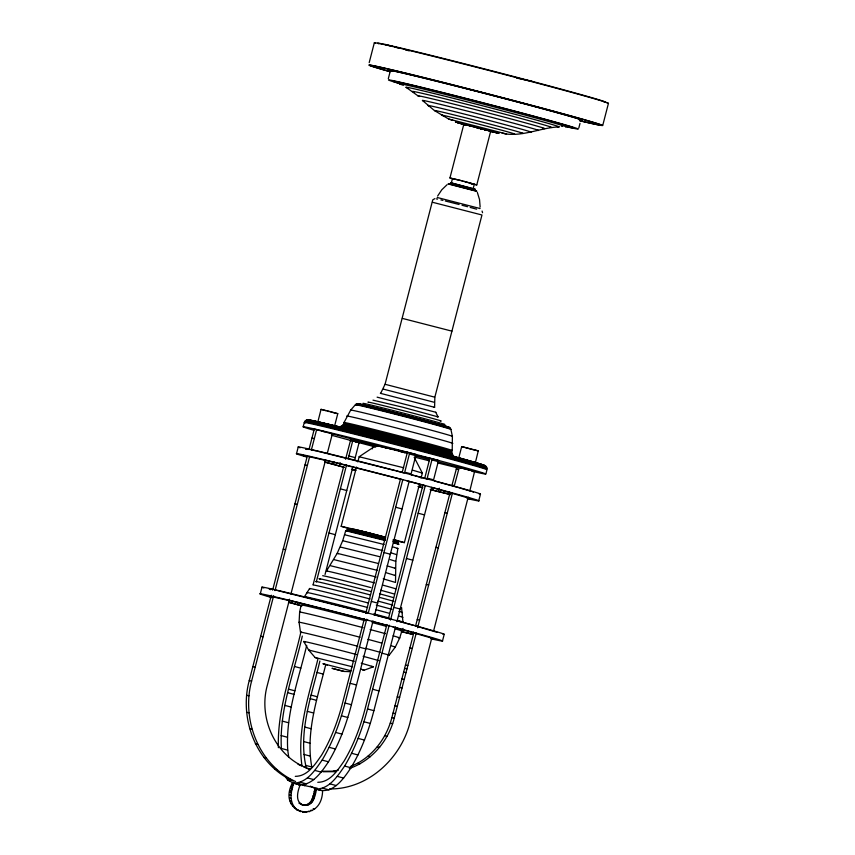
<?xml version="1.0" encoding="UTF-8"?>
<svg xmlns="http://www.w3.org/2000/svg" width="855" height="855" viewBox="0 0 855 855"><rect width="100%" height="100%" fill="white"/><g stroke="black" fill="none" stroke-linecap="round" stroke-linejoin="round"><path stroke-width="1.28" d="M293.244 781.032C256.147 764.541 238.855 718.734 249.243 680.559L271.313 595.23M295.606 781.534C258.509 765.043 241.206 719.237 251.605 681.072L273.664 595.732M480.136 207.017L479.537 199.578L477.347 192.439M316.307 789.144C315.666 795.684 312.481 807.494 303.407 805.047C311.968 805.667 313.742 794.979 314.843 788.823L322.602 790.811C321.769 825.171 276.379 813.554 292.41 782.891L300.18 784.869C297.69 790.928 294.612 802.129 303.226 805.036L300.233 804.063L301.697 804.373M299.485 811.277L300.949 811.587C289.108 807.633 289.407 792.606 293.885 783.201M288.776 757.402L287.729 750.145L281.37 748.456C279.115 709.853 293.928 673.067 302.317 636.067M287.729 750.145C285.527 714.192 298.587 679.757 306.71 645.354M306.24 767.747C297.839 731.891 311.68 695.543 319.888 661.022M305.427 765.311L311.786 766.988C305.47 732.543 317.333 698.257 325.595 665.243M452.22 450.5L452.391 436.349L450.906 429.402M450.564 182.756L474.899 189.35M482.551 212.724L482.081 211.057M475.316 189.179L450.831 182.799M437.536 461.668L474.6 471.426L469.855 490.738M392.498 546.805L397.874 548.45L395.833 561.297L395.512 582.447L383.211 578.846M409.695 452.797L416.064 454.475L411.105 473.862L404.736 472.184L409.695 452.797L383.991 447.293M432.192 458.75L438.551 460.439L433.592 479.826L427.233 478.137L432.192 458.75L415.583 455.202M369.2 62.618L374.34 42.75M388.309 78.692L390.051 71.948M303.162 426.827L304.273 422.552M260.251 593.958L262.004 587.107M296.503 453.759L298.256 446.909M272.638 590.11L307.34 455.918M308.986 449.548L314.277 429.092L378.07 445.893M317.846 421.932L321.053 409.342L329.784 411.458L337.778 413.67L334.519 426.26M274.989 590.613L309.692 456.42M311.348 450.051L316.639 429.595M289.578 599.195L267.262 685.486C258.007 718.852 276.112 758.3 309.916 769.04L307.554 768.538L310.151 769.083M290.924 594.033L325.67 459.648M327.283 453.428L332.371 433.763L329.346 433.079M301.901 605.81L292.164 603.149L292.741 600.915M344.041 467.193L328.416 462.95L328.993 460.717M297.401 604.581L297.978 602.348M333.653 464.393L334.241 462.149M339.275 465.911L340.14 462.555M300.949 631.727C292.41 669.989 277.116 707.855 278.377 747.676M343.592 466.83L313.037 585.012A45.967 0.727 14.5 0 1 370.055 598.992M345.559 459.242L350.582 440.154L376.189 445.626M316.361 581.753L346.606 464.81M348.242 458.483L352.773 440.624M325.05 574.464L352.965 466.499M354.601 460.172L359.143 442.313L350.582 440.154M348.37 528.476L341.166 526.295L356.492 467.044M357.818 461.892L359.153 456.741L376.029 445.508L387.048 448.063M380.625 393.439L385.06 384.28L432.758 199.867L434.864 198.627M317.868 659.216C309.382 693.736 296.835 729.23 301.901 765.3M372.267 448.896L373.069 446.107L375.879 446.844M452.658 178.791L449.944 177.947L463.827 124.285L473.403 126.551M451.322 182.97L452.477 178.588L461.721 180.768M298.566 785.104L300.18 784.869M473.168 188.613L474.29 184.253L466.114 181.955M364.401 618.56L342.278 704.114C337.543 721.919 331.024 739.351 321.544 755.211C315.164 764.242 307.736 776.34 295.285 776.351M365.726 613.43L400.514 478.896M402.16 472.569L407.397 452.306M474.055 184.317L476.78 184.904L490.685 131.232L481.162 128.56M285.527 777.024L287.772 780.166L293.596 783.073C307.116 783.062 315.174 769.928 322.121 760.106C332.691 742.418 339.863 722.924 345.035 703.024L366.72 619.212M368.355 612.853L402.801 479.698M294.868 783.404C310.087 789.133 321.213 772.599 328.48 761.794C339.05 744.107 346.222 724.602 351.405 704.712L373.079 620.901M374.725 614.542L409.16 481.376M432.427 202.25L481.964 214.99L434.853 397.148L434.597 407.322L433.87 407.247M397.083 541.076L404.372 542.636L419.356 484.678M421.023 478.234L422.359 473.082L414.205 457.329M420.681 484.71L420.104 486.955L422.659 487.596M386.888 624.513L364.764 710.067C360.03 727.872 353.51 745.314 344.031 761.164C337.65 770.205 330.233 782.293 317.782 782.304M388.544 618.112L423.011 484.849M424.646 478.522L429.883 458.259M310.258 786.119L316.083 789.026C329.603 789.015 337.672 775.88 344.608 766.059C355.188 748.371 362.349 728.877 367.532 708.987L389.207 625.176M390.521 620.078L425.288 485.651M317.355 789.368C332.574 795.086 343.71 778.552 350.967 767.747C361.547 750.059 368.719 730.565 373.892 710.665L395.566 626.854M396.88 621.767L431.647 487.339M430.172 489.477L432.63 490.086L433.207 487.842M403.047 628.361L402.181 631.717L412.698 634.282L413.275 632.037M432.63 490.086L438.444 491.518L439.31 488.162M407.632 633.053L408.22 630.808M438.444 491.518L443.895 492.854L444.472 490.62M449.538 491.839L448.95 494.083L443.895 492.854M458.761 457.917L461.689 446.588L478.276 450.852L475.166 463.506M350.475 766.475C371.337 758.428 386.396 738.987 391.879 717.634L413.916 632.433M415.583 625.978L450.083 492.566M460.524 467.696L456.912 466.862L452.028 485.031L454.39 485.544L459.274 467.364M349.332 768.495C371.733 760.843 388.544 740.868 394.241 718.136L416.278 632.935M417.603 627.773L452.445 493.068M431.871 637.638L410.977 718.424C403.336 756.301 369.339 789.379 329.603 788.941M433.506 631.311L468.198 497.14M442.484 641.015L444.215 634.292M478.736 500.816L480.478 494.094M485.864 474.001L486.976 469.737A94.371 1.486 14.5 0 0 388.191 442.698A94.371 1.486 14.5 0 0 305.203 422.99M578.824 127.951L580 123.387M602.722 125.482L608.461 103.295M385.135 540.52L345.709 530.731L342.727 540.659L337.212 553.324L326.471 571.044M401.85 630.969L399.734 637.937L395.277 647.128L389.239 655.101M343.999 422.552L350.7 410.09L355.37 404.736M437.632 196.041L441.757 189.821L447.133 184.648M304.466 596.705L309.585 588.571M505.123 133.786L506.555 134L448.597 119.005L434.329 110.487L422.541 100.516M476.78 184.904L462.491 181.014M341.166 526.295L363.108 531.457M362.638 669.935L364.187 670.181L373.453 666.772L361.238 663.191M321.801 771.242L333.386 771.167L338.356 770.099M385.06 384.28L434.714 397.158M380.347 393.311L434.597 407.322M434.105 402.235L383.393 389.143M435.719 412.292L438.081 416.887L437.204 416.802M377.119 445.679L375.954 445.487L376.617 445.744M349.364 528.721L385.306 537.667M396.528 540.959L393.524 539.933L395.534 540.446M397.874 548.45L397.158 548.386M333.856 559.608L377.108 570.317M396.528 554.606L391.227 552.918M395.683 561.318L390.222 559.576M303.739 641.507L308.655 650.035L315.1 657.506L352.41 666.793M373.453 666.772L371.401 666.44M337.821 669.903L344.116 671.442L350.454 671.667M558.967 126.903C541.226 127.587 524.575 136.18 506.502 134.021M322.869 771.744L335.737 771.67L333.386 771.167M449.944 177.947L460.61 180.49M337.768 413.67L330.789 412.003M478.405 450.916L475.765 450.329M421.793 473.029L422.359 473.082L412.452 470.122M479.484 208.449L480.061 208.513L437.194 197.484M305.652 448.715L308.612 449.249M395.63 540.242L393.161 539.74M396.496 541.375L397.148 541.45L393.931 540.424L395.16 540.691M396.944 541.942L397.607 542.006L394.315 540.959M397.34 542.54L398.024 542.604L392.905 541.044M397.97 543.78L398.665 543.855L393.375 542.22M398.163 544.379L398.879 544.453L393.514 542.807M394.583 568.254L395.352 568.34L387.101 565.871M394.422 575.383L395.245 575.468L386.535 572.861M269.389 588.903L272.36 589.437M301.762 804.715L304.872 805.357M451.333 184.092L451.9 184.21M475.818 190.943L476.727 191.082L448.341 183.761L450.222 184.359M467.193 498.294L471.949 499.064L432.961 487.788M351.095 528.604L353.083 529.031M396.741 542.968L398.377 543.235L393.161 541.632M430.941 638.493L435.697 639.262L393.033 626.993M374.864 535.155L375.997 535.54L374.864 535.251M298.983 783.575L302.413 785.104L317.216 788.203M516.623 78.051L532.077 81.353M567.923 126.968L569.259 127.256A93.473 1.464 14.5 0 0 479.676 102.108A93.473 1.464 14.5 0 0 399.745 83.534M561.308 126.155L562.537 126.412M520.396 132.963L521.048 133.102A45.967 0.727 14.5 0 0 478.864 121.218A45.967 0.727 14.5 0 0 436.403 111.203M504.696 133.69L502.013 133.091M322.26 431.209L324.622 431.711M359.143 442.313L350.422 440.432M372.994 446.096L375.27 446.898M460.332 467.771L462.683 468.273M463.036 468.487L465.398 468.989M465.943 469.256L468.305 469.758M468.679 469.983L471.041 470.485M472.238 470.923L474.6 471.426M311.957 438.07L314.309 438.572M456.175 469.032L458.526 469.534M305.032 464.842L307.383 465.344M444.889 512.658L447.251 513.16M294.964 503.777L297.316 504.279M435.922 547.328L438.284 547.831M283.229 549.145L285.591 549.647M426.314 584.478L428.676 584.98M417.251 619.522L419.613 620.035M409.908 647.908L412.27 648.411M405.473 665.051L407.835 665.564M260.69 636.302L263.041 636.815M404.597 668.439L406.959 668.941M403.635 672.158L405.997 672.671M401.893 678.902L404.255 679.404M399.67 687.505L402.032 688.019M397.254 696.836L399.616 697.338M252.834 666.654L255.196 667.167M394.957 705.728L397.319 706.23M249.243 680.559L251.605 681.072M393.065 713.049L395.427 713.551M391.879 717.634L394.241 718.136M390.297 723.159L392.659 723.661M246.614 695.286L248.965 695.788M384.803 735.824L387.165 736.337M246.539 712.279L248.901 712.781M377.29 746.896L379.652 747.398M249.521 728.567L251.883 729.069M368.077 756.162L370.439 756.664M357.476 763.43L359.837 763.932M255.335 743.743L257.697 744.256M263.757 757.402L266.108 757.904M274.551 769.115L276.913 769.618M287.515 778.488L289.877 778.991M302.413 785.104L304.775 785.606L302.488 784.591M292.303 783.298L293.778 783.608M291.886 784.922L293.351 785.232M314.533 789.999L316.008 790.309M291.395 786.814L292.87 787.134M314.074 791.794L315.538 792.104M290.892 788.748L292.367 789.069M313.571 793.739L315.035 794.049M290.454 790.48L291.918 790.8M313.09 795.599L314.555 795.909M290.112 791.773L291.587 792.083M312.695 797.138L314.159 797.448M289.963 792.382L291.427 792.692M312.438 798.11L313.903 798.431M312.225 798.859L313.7 799.169M289.503 794.904L290.967 795.214M311.541 800.472L313.005 800.793M310.6 801.883L312.064 802.204M289.471 797.982L290.935 798.303M309.435 803.08L310.899 803.39M308.089 804.01L309.563 804.32M289.995 800.943L291.459 801.263M298.908 803.123L300.372 803.433M306.614 804.662L308.078 804.983M305.043 805.015L306.507 805.335M291.021 803.7L292.485 804.021M313.208 808.627L314.672 808.948M292.528 806.19L293.992 806.511M310.793 810.241L312.257 810.561M294.462 808.338L295.937 808.648M308.142 811.363L309.606 811.673M296.803 810.048L298.267 810.369M306.785 812.25L302.403 811.919L303.878 812.239M369.307 533.948L368.719 533.937M436.339 198.862L437.525 199.119M310.953 449.741L316.126 450.895M352.655 529.085L350.625 528.657L352.239 529.127M382.442 536.876L383.489 537.132M274.701 589.939L276.625 590.356M318.594 422.092L327.914 424.422M277.586 590.57L367.896 613.163M381.757 536.716L382.922 537.004M383.329 537.111L381.33 536.63M452.755 184.402L455.202 184.99M378.936 446.086L385.658 447.721M317.258 451.162L320.208 451.846M472.334 183.846L470.496 183.398M321.181 452.071L394.818 470.539M354.569 529.373L356.343 529.79M354.162 529.437L375.495 534.632M490.642 131.467L499.149 133.262L455.426 121.955L465.141 124.777M440.859 199.91L442.954 200.412M393.375 540.178L395.309 540.649M486.42 130.302L484.657 129.864M490.834 131.403L496.862 132.824L457.671 122.725L465.035 124.862M472.548 183.953L470.784 183.526M475.241 450.2L472.12 449.42M358.373 530.282L360.639 530.837M374.853 534.877L376.264 535.198L374.757 534.76M378.925 536.032L380.336 536.384M455.939 185.172L458.398 185.781M445.273 200.978L459.114 204.495M371.391 533.894L373.261 534.364M377.782 535.743L379.481 536.192M484.432 129.81L486.132 130.238M386.268 447.87L396.132 450.393M359.987 530.656L371.284 533.531M363.984 531.671L368.473 532.804M368.024 532.889L369.691 533.328M371.701 534.204L372.043 534.29M381.394 536.876L383.147 537.314M480.563 128.838L482.69 129.372L480.884 128.902M375.292 535.112L376.884 535.54M389.976 448.811L391.494 449.196M474.835 126.807L479.751 128.079M478.34 128.271L479.463 128.56M461.582 180.779L462.844 181.057M460.172 186.23L461.069 186.465M471.436 449.249L461.711 446.599M374.971 535.241L376.841 535.722M477.218 127.983L479.067 128.442M477.208 128.079L478.843 128.507M329.399 411.64L327.315 411.095M370.204 533.264L373.175 534.022M463.966 181.346L466.199 181.933M395.277 450.179L399.851 451.365M395.983 470.838L404.159 472.965M374.127 534.268L378.113 535.316M374.105 534.428L385.081 537.314M373.079 534.386L371.487 534.001M371.177 534.065L372.662 534.439M369.296 533.766L372.128 534.503M462.01 205.253L467.578 206.718M402.416 479.687L333.963 462.288L303.301 455.394L306.763 456.752M376.948 534.995L380.699 535.989M374.907 534.674L376.478 535.07M368.473 620.495L297.7 602.486L267.049 595.582L270.511 596.95M337.062 669.711L332.018 668.3L344.148 671.442M384.932 44.428L392.584 46.459M395.138 47.132L398.975 48.147M405.356 49.836L409.182 50.851M399.178 451.184L402.032 451.942M409.449 453.984L415.808 455.672M431.935 459.937L438.294 461.625M415.69 455.886L429.83 459.627M352.784 440.934L359.143 442.623M348.893 455.95L355.263 457.639M411.052 474.771L414.451 475.669M415.583 475.968L427.308 479.089M407.044 480.895L425.566 485.8M340.386 488.857L346.745 490.546M395.673 507.25L402.032 508.928M418.159 513.203L424.518 514.892M379.716 535.722L385.691 537.314M368.409 533.338L370.055 533.755M328.972 533.007L335.331 534.696M383.959 552.533L390.318 554.222M406.446 558.497L412.815 560.175M379.396 556.626L340.493 547.061M378.177 563.456L337.212 553.324L338.259 553.709M376.221 576.965L330.564 565.743M371.327 601.407L377.686 603.085M393.813 607.36L400.172 609.049M373.656 614.67L391.045 619.277M371.914 621.393L389.314 625.999M359.474 647.203L365.833 648.892M381.971 653.167L388.33 654.845M354.301 661.332L308.655 650.035L309.82 650.473M294.451 666.473L300.81 668.161M316.938 672.436L323.308 674.114M350.144 683.295L356.503 684.983M372.63 689.248L378.989 690.936M345.035 703.024L351.405 704.712M367.532 708.987L373.892 710.665M288.584 689.162L294.943 690.84M311.07 695.115L317.44 696.793M287.675 692.689L294.035 694.378M310.162 698.642L316.521 700.331M341.466 715.806L347.835 717.495M363.963 721.77L370.322 723.448M284.768 705.375L291.127 707.064M307.255 711.328L313.614 713.017M335.684 732.446L342.043 734.135M358.17 738.399L364.529 740.088M282.246 721.086L288.616 722.774M304.743 727.049L311.102 728.727M329.154 747.334L335.513 749.012M351.64 753.287L357.999 754.976M281.124 735.578L287.494 737.267M303.621 741.531L309.98 743.219M303.856 754.409L310.215 756.098M322.121 760.106L328.48 761.794M344.608 766.059L350.967 767.747M314.811 770.419L321.17 772.108M337.298 776.383L343.667 778.061M307.469 777.922L313.828 779.61M329.955 783.885L336.314 785.563M300.319 782.261L306.678 783.939M322.805 788.214L329.164 789.902M287.772 780.166L290.315 780.839M400.664 451.579L407.717 453.481M403.678 467.76L359.153 456.741L359.699 456.965M351.49 469.192L355.83 470.346M326.001 410.753L323.671 410.122M329.891 424.946L331.644 425.416M382.377 536.427L384.9 537.1M377.835 535.422L379.118 535.764M367.575 533.103L368.826 533.435M385.52 538.094L348.69 528.935L349.556 529.256M384.782 538.34L348.017 529.202L348.904 529.534M384.921 538.864L347.622 529.651M385.028 539.409L346.745 529.897L347.675 530.239M385.103 539.965L346.457 530.421M384.119 544.517L344.928 534.835M382.73 550.599L343.005 540.788M403.496 452.327L404.81 452.69M354.13 530.057L356.332 530.656M470.165 207.412L476.62 209.176M434.693 481.066L458.665 487.649M378.594 535.647L380.304 536.085M398.441 621.264L404.233 622.825M405.313 623.124L413.446 625.347M324.804 461.957L328.416 462.95M394.465 539.676L404.372 542.636M288.541 602.155L292.164 603.149M323.19 409.994L321.063 409.353M381.373 536.384L382.324 536.641M354.675 530.025L356.556 530.549M414.696 625.689L437.151 632.347M351.17 670.812L322.934 663.672L325.018 664.335M326.108 664.645L327.39 665.008M381.522 536.448L383.115 536.876M333.033 425.801L334.38 426.196M459.701 487.938L471.094 491.315M453.065 120.437L448.64 119.059M382.719 536.769L383.756 537.058M382.249 536.651L382.976 536.865M351.181 529.341L352.495 529.726M360.938 669.144L364.187 670.181M465.334 124.787L463.827 124.285M394.016 539.633L395.918 540.392M394.379 539.9L395.32 540.189M382.837 536.822L383.414 536.993M350.839 528.903L351.79 529.192M316.991 658.147L315.1 657.506M376.702 445.754L376.125 445.562M448.79 184.178L448.287 183.985L476.663 191.306M346.67 531.083L345.709 530.731M305.598 449.046L306.763 449.474M269.336 589.245L270.501 589.661M472.537 491.807L473.413 492.149M298.01 764.295L301.591 765.888M303.974 766.946L306.368 768.004M451.921 331.142L402.384 318.402M435.89 412.27L377.119 397.158M438.081 416.887L402.705 407.215L372.994 400.151M297.626 783.597L299.955 784.762M406.211 87.402L418.095 95.931M401.594 607.841L402.962 622.141M300.5 632.176L299.079 622.29L299.635 612.084L301.163 604.966A52.005 0.812 14.5 0 1 364.957 620.634M313.892 430.289A94.371 1.486 14.5 0 1 338.227 434.65A94.371 1.486 14.5 0 1 455.672 465.088A94.371 1.486 14.5 0 1 471.96 471.244M457.703 467.856A94.371 1.486 14.5 0 1 437.504 462.876M429.135 460.781A94.371 1.486 14.5 0 1 414.547 457.083M374.073 446.62A94.371 1.486 14.5 0 1 331.419 435.206M357.518 405.014A49.013 0.77 14.5 0 1 399.392 414.835A49.013 0.77 14.5 0 1 450.435 428.911M364.54 403.966A42.226 0.663 14.5 0 1 403.186 413.083A42.226 0.663 14.5 0 1 443.724 424.411M311.733 421.205A90.844 1.432 14.5 0 1 394.86 440.838A90.844 1.432 14.5 0 1 482.081 465.195M340.044 427.179A59.209 0.93 14.5 0 1 395.705 440.464A59.209 0.93 14.5 0 1 453.77 456.549M341.231 426.666A58.172 0.908 14.5 0 1 395.918 439.727A58.172 0.908 14.5 0 1 452.958 455.523M342.31 425.95A57.296 0.898 14.5 0 1 396.175 438.818A57.296 0.898 14.5 0 1 452.359 454.368M343.24 425.053A56.612 0.887 14.5 0 1 396.464 437.76A56.612 0.887 14.5 0 1 451.974 453.129M343.999 423.984A56.141 0.887 14.5 0 1 396.773 436.595A56.141 0.887 14.5 0 1 451.825 451.835M344.544 422.808A55.906 0.876 14.5 0 1 397.105 435.355A55.906 0.876 14.5 0 1 451.921 450.532M347.429 416.321A54.731 0.855 14.5 0 1 395.544 427.746A54.731 0.855 14.5 0 1 452.84 443.424M351.223 410.325A52.529 0.823 14.5 0 1 400.6 422.124A52.529 0.823 14.5 0 1 452.113 436.381M355.862 404.96A49.344 0.78 14.5 0 1 402.245 416.043A49.344 0.78 14.5 0 1 450.638 429.434M356.781 404.297A48.607 0.759 14.5 0 1 405.441 415.979A48.607 0.759 14.5 0 1 449.153 428.248M357.315 404.094A48.147 0.759 14.5 0 1 405.505 415.658A48.147 0.759 14.5 0 1 448.8 427.81M357.871 403.966A47.634 0.748 14.5 0 1 405.537 415.412A47.634 0.748 14.5 0 1 448.383 427.436M358.427 403.945A47.089 0.737 14.5 0 1 402.694 414.515A47.089 0.737 14.5 0 1 448.875 427.297M368.398 402.331A37.738 0.588 14.5 0 1 406.168 411.394A37.738 0.588 14.5 0 1 440.111 420.927M305.801 421.739A94.103 1.475 14.5 0 1 388.544 441.394A94.103 1.475 14.5 0 1 487.051 468.358M306.261 421.237A93.772 1.475 14.5 0 1 394.422 442.291A93.772 1.475 14.5 0 1 486.377 467.749M306.817 420.82A93.345 1.464 14.5 0 1 394.561 441.779A93.345 1.464 14.5 0 1 486.1 467.119M308.099 420.371A92.201 1.454 14.5 0 1 394.775 441.062A92.201 1.454 14.5 0 1 485.191 466.093M308.794 420.329A91.538 1.443 14.5 0 1 394.839 440.881A91.538 1.443 14.5 0 1 484.603 465.729M304.508 421.91A94.306 1.486 14.5 0 1 394.091 443.51A94.306 1.486 14.5 0 1 487.083 469.053M306.518 420.104A92.8 1.454 14.5 0 1 394.679 441.372A92.8 1.454 14.5 0 1 486.185 466.509M335.93 426.966A62.928 0.983 14.5 0 1 337.223 427.169M353.436 430.877A62.928 0.983 14.5 0 1 355.659 431.412M356.802 431.69A62.928 0.983 14.5 0 1 362.905 433.196M363.974 433.464A62.928 0.983 14.5 0 1 369.542 434.842M370.685 435.131A62.928 0.983 14.5 0 1 376.606 436.616M377.814 436.926A62.928 0.983 14.5 0 1 382.73 438.177M383.981 438.497A62.928 0.983 14.5 0 1 389.014 439.78M391.547 440.432A62.928 0.983 14.5 0 1 399.2 442.409M400.471 442.74A62.928 0.983 14.5 0 1 405.548 444.055M406.798 444.386A62.928 0.983 14.5 0 1 413.018 446.021M414.248 446.342A62.928 0.983 14.5 0 1 428.184 450.051M429.477 450.403A62.928 0.983 14.5 0 1 434.458 451.75M440.133 453.3A62.928 0.983 14.5 0 1 443.937 454.358M339.745 427.34A60.374 0.951 14.5 0 1 413.649 445.733M414.814 446.043A60.374 0.951 14.5 0 1 450.564 455.843M452.958 456.57A60.374 0.951 14.5 0 1 454.465 457.083M343.721 428.494A61.635 0.973 14.5 0 1 352.281 430.503M353.307 430.749A61.635 0.973 14.5 0 1 362.392 432.972M363.632 433.271A61.635 0.973 14.5 0 1 375.869 436.339M377.044 436.627A61.635 0.973 14.5 0 1 383.04 438.155M384.258 438.465A61.635 0.973 14.5 0 1 390.436 440.047M391.676 440.368A61.635 0.973 14.5 0 1 406.617 444.237M407.846 444.557A61.635 0.973 14.5 0 1 412.709 445.84M413.916 446.15A61.635 0.973 14.5 0 1 425.405 449.206M427.564 449.783A61.635 0.973 14.5 0 1 438.198 452.669M440.549 453.321A61.635 0.973 14.5 0 1 444.14 454.326M326.824 571.204A35.995 0.566 14.5 0 1 339.873 574.036A35.995 0.566 14.5 0 1 374.565 582.928M383.029 585.194A35.995 0.566 14.5 0 1 395.801 588.871M322.677 575.757A38.496 0.609 14.5 0 1 370.792 587.588M380.625 590.217A38.496 0.609 14.5 0 1 394.326 594.033M320.593 579.305A41.147 0.641 14.5 0 1 331.184 581.379A41.147 0.641 14.5 0 1 370.589 591.414M379.706 593.84A41.147 0.641 14.5 0 1 393.535 597.645M316.254 581.753A43.68 0.684 14.5 0 1 370.418 594.973M380.09 597.549A43.68 0.684 14.5 0 1 393.856 601.332M377.803 601.044A45.967 0.727 14.5 0 1 392.605 605.084M401.134 607.627A45.967 0.727 14.5 0 1 401.348 607.873M310.055 588.796A47.966 0.748 14.5 0 1 368.42 603.021M376.318 605.116A47.966 0.748 14.5 0 1 391.857 609.337M398.858 611.346A47.966 0.748 14.5 0 1 402.181 612.586M307.33 592.793A49.622 0.78 14.5 0 1 367.703 607.51M375.602 609.604A49.622 0.78 14.5 0 1 389.271 613.302M399.2 616.124A49.622 0.78 14.5 0 1 402.63 617.406M304.968 596.94A50.883 0.802 14.5 0 1 366.88 612.03M373.859 613.879A50.883 0.802 14.5 0 1 388.993 617.973M397.425 620.345A50.883 0.802 14.5 0 1 402.694 622.183M372.096 622.526A52.005 0.812 14.5 0 1 386.449 626.394M395.17 628.842A52.005 0.812 14.5 0 1 401.572 631.001M393.097 635.81A51.706 0.812 14.5 0 1 398.398 637.798M300.148 612.319A51.706 0.812 14.5 0 1 363.065 627.656M370.151 629.537A51.706 0.812 14.5 0 1 385.53 633.694M299.571 622.515A49.686 0.78 14.5 0 1 360.03 637.253M367.939 639.348A49.686 0.78 14.5 0 1 381.629 643.056M391.569 645.878A49.686 0.78 14.5 0 1 395.01 647.16M300.949 632.39A45.839 0.716 14.5 0 1 357.796 646.273M365.523 648.325A45.839 0.716 14.5 0 1 380.283 652.344M387.636 654.503A45.839 0.716 14.5 0 1 388.993 655.122M305.139 642.041A40.367 0.631 14.5 0 1 316.425 644.296A40.367 0.631 14.5 0 1 356.514 654.535M363.129 656.298A40.367 0.631 14.5 0 1 378.872 660.669M263.864 587.973A94.146 1.475 14.5 0 1 351.373 608.76A94.146 1.475 14.5 0 1 442.911 634.207M271.965 597.677A94.146 1.475 14.5 0 1 350.903 615.803A94.146 1.475 14.5 0 1 431.102 638.803M412.163 634.303A94.146 1.475 14.5 0 1 401.273 631.631M301.665 605.885A94.146 1.475 14.5 0 1 288.498 602.305M300.116 447.774A94.146 1.475 14.5 0 1 387.625 468.561A94.146 1.475 14.5 0 1 479.163 494.008M305.844 456.784A94.146 1.475 14.5 0 1 389.709 476.267A94.146 1.475 14.5 0 1 467.364 498.615M450.66 494.66A94.146 1.475 14.5 0 1 430.749 489.755M422.712 487.735A94.146 1.475 14.5 0 1 417.967 486.538M355.616 470.41A94.146 1.475 14.5 0 1 352.068 469.47M344.041 467.332A94.146 1.475 14.5 0 1 324.761 462.106M378.883 43.808A117.552 1.849 14.5 0 1 491.764 70.805A117.552 1.849 14.5 0 1 604.047 102.034M375.527 43.381A120.94 1.902 14.5 0 1 491.668 71.168A120.94 1.902 14.5 0 1 607.189 103.284M389.923 71.628A120.94 1.902 14.5 0 1 468.337 88.835A120.94 1.902 14.5 0 1 596.929 124.627L593.488 123.9A120.94 1.902 14.5 0 1 579.925 120.79M390.03 71.649A119.39 1.87 14.5 0 1 469.513 89.187A119.39 1.87 14.5 0 1 595.497 124.285L592.109 123.558A119.39 1.87 14.5 0 1 579.85 120.758M391.996 71.425A99.308 1.56 14.5 0 1 485.875 93.719A98.411 1.55 14.5 0 1 579.85 119.967M579.198 119.839A99.308 1.56 14.5 0 0 485.875 93.719A98.411 1.55 14.5 0 0 391.334 71.222M402.716 84.474A98.411 1.55 14.5 0 1 471.554 99.843A98.411 1.55 14.5 0 1 573.823 128.357L571.022 127.769A98.411 1.55 14.5 0 1 567.613 127M403.389 85.254A86.419 1.357 14.5 0 1 476.214 102.258A86.419 1.357 14.5 0 1 565.775 127.021M408.049 88.097A79.045 1.24 14.5 0 1 482.776 105.838A79.045 1.24 14.5 0 1 557.065 126.626M414.226 92.126A71.863 1.133 14.5 0 1 482.167 108.264A71.863 1.133 14.5 0 1 549.701 127.16M419.623 96.497A65.375 1.026 14.5 0 1 481.418 111.171A65.375 1.026 14.5 0 1 542.861 128.368M423.93 101.029A59.914 0.941 14.5 0 1 478.148 113.854A59.914 0.941 14.5 0 1 537.806 130.398M429.114 105.977A53.491 0.844 14.5 0 1 479.676 117.99A53.491 0.844 14.5 0 1 529.95 132.055M444.194 116.034A37.93 0.599 14.5 0 1 476.63 123.569A37.93 0.599 14.5 0 1 512.968 133.765M368.398 533.221L369.702 533.552L368.473 533.231"/></g></svg>
